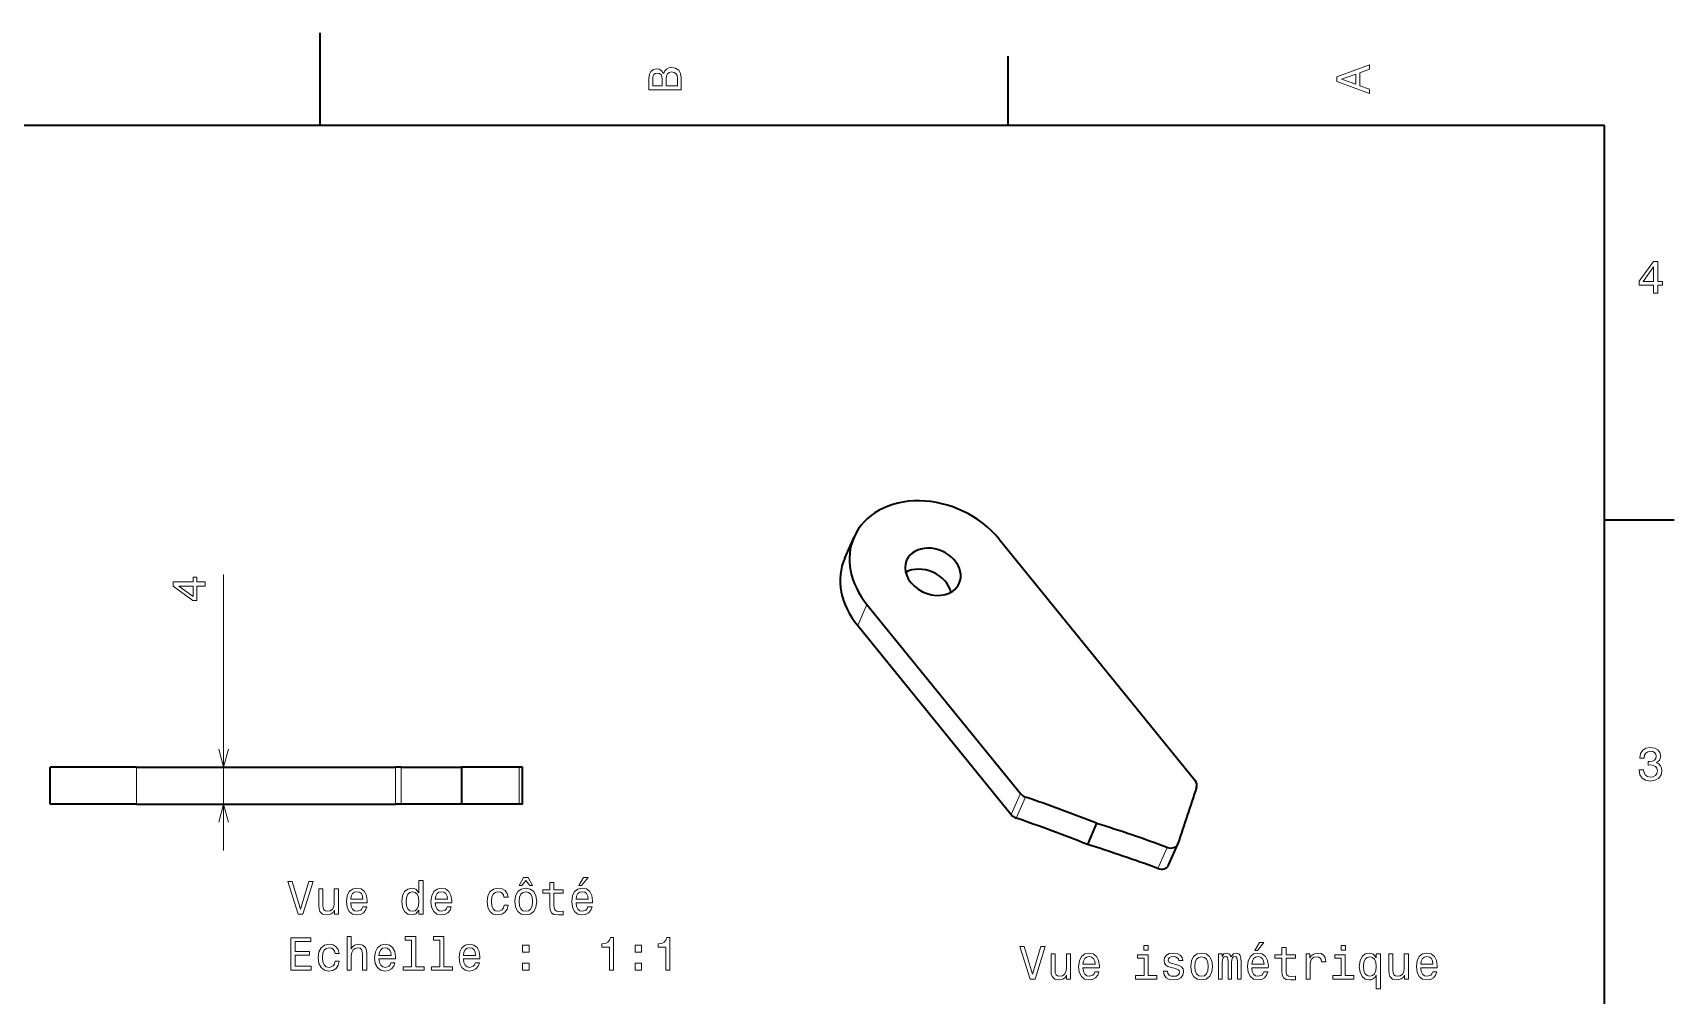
# Model space of a CAD drawing. Extents: x 0 to 297, y 0 to 210.
# Drawn here: x 117.5 to 294.5, y 106.2 to 210 of the extents above; entities that cross this region are included whole.
import ezdxf

# ---------------------------------------------------------------- set-up
doc = ezdxf.new("R2010")
doc.units = 0

msp = doc.modelspace()

# ---------------------------------------------------------------- linework, layer by layer
at = {"color": 7, "lineweight": 35, "ltscale": 0.25}
msp.add_line((148.5, 200), (148.5, 210), dxfattribs=at)
at = {"color": 7, "lineweight": 35, "ltscale": 0.1875}
for p, q in [((222.699997, 200), (222.699997, 207.5)), ((287, 157.5), (294.5, 157.5))]:
    msp.add_line(p, q, dxfattribs=at)
at = {"color": 7, "lineweight": 35}
for p, q in [((287, 200), (10, 200)), ((287, 10), (287, 200)), ((221.699219, 155.414795), (242.841431, 129.371826)), ((207.454102, 148.351196), (224.000732, 127.969238)), ((206.456177, 146.078369), (223.002808, 125.696289)), ((128.694824, 130.822678), (156.615601, 130.822678)), ((128.694824, 126.822678), (156.615601, 126.822678))]:
    msp.add_line(p, q, dxfattribs=at)
at = {"color": 7, "lineweight": 35, "ltscale": 0.062059}
for p, q in [((205.063477, 153.349121), (206.061401, 155.62207)), ((232.220093, 124.753296), (231.222168, 122.480347))]:
    msp.add_line(p, q, dxfattribs=at)
at = {"color": 7, "lineweight": 13}
msp.add_line((138.0802, 121.822678), (138.0802, 151.578049), dxfattribs=at)
at = {"color": 7, "lineweight": 13, "ltscale": 0.062056}
msp.add_line((206.456177, 146.078369), (207.454102, 148.351196), dxfattribs=at)
at = {"color": 7, "lineweight": 35, "ltscale": 0.232501}
for p, q in [((128.694824, 130.822678), (119.394775, 130.822678)), ((128.694824, 126.822678), (119.394775, 126.822678))]:
    msp.add_line(p, q, dxfattribs=at)
at = {"color": 7, "lineweight": 35, "ltscale": 0.1}
for p, q in [((119.394775, 126.822678), (119.394775, 130.822678)), ((163.737305, 130.822678), (163.737305, 126.822678)), ((170.331177, 126.822678), (170.331177, 130.822678))]:
    msp.add_line(p, q, dxfattribs=at)
at = {"color": 7, "lineweight": 13, "ltscale": 0.1}
for p, q in [((128.694824, 126.822678), (128.694824, 130.822678)), ((156.615601, 130.822678), (156.615601, 126.822678)), ((157.249268, 130.822678), (157.249268, 126.822678)), ((169.94397, 126.822678), (169.94397, 130.822678))]:
    msp.add_line(p, q, dxfattribs=at)
at = {"color": 7, "lineweight": 35, "ltscale": 0.015842}
for p, q in [((157.249268, 130.822678), (156.615601, 130.822678)), ((157.249268, 126.822678), (156.615601, 126.822678))]:
    msp.add_line(p, q, dxfattribs=at)
at = {"color": 7, "lineweight": 35, "ltscale": 0.162201}
msp.add_line((157.249268, 130.822678), (163.737305, 130.822678), dxfattribs=at)
at = {"color": 7, "lineweight": 35, "ltscale": 0.155167}
msp.add_line((169.94397, 130.822678), (163.737305, 130.822678), dxfattribs=at)
at = {"color": 7, "lineweight": 35, "ltscale": 0.00968}
for p, q in [((170.331177, 130.822678), (169.94397, 130.822678)), ((170.331177, 126.822678), (169.94397, 126.822678))]:
    msp.add_line(p, q, dxfattribs=at)
at = {"color": 7, "lineweight": 13, "ltscale": 0.062059}
for p, q in [((224.000732, 127.969238), (223.002808, 125.696289)), ((224.549561, 127.592651), (223.551636, 125.319702)), ((238.817139, 119.891602), (239.815063, 122.164551))]:
    msp.add_line(p, q, dxfattribs=at)
at = {"color": 7, "lineweight": 35, "ltscale": 0.162204}
msp.add_line((163.737427, 126.822678), (157.249268, 126.822678), dxfattribs=at)
at = {"color": 7, "lineweight": 35, "ltscale": 0.155164}
msp.add_line((169.94397, 126.822678), (163.737427, 126.822678), dxfattribs=at)
at = {"color": 7, "lineweight": 35, "ltscale": 0.06206}
msp.add_line((239.974731, 120.237061), (240.972778, 122.51001), dxfattribs=at)
at = {"color": 7, "lineweight": 13}
for points in [[(185.542007, 205.630417), (185.249496, 205.983429), (185.052811, 206.074219), (184.81073, 206.104477), (184.432495, 206.03891), (184.160156, 205.842224), (183.993729, 205.524506), (183.933212, 205.080704), (183.933212, 203.835022), (187.433212, 203.835022), (187.433212, 205.151306), (187.36261, 205.620331), (187.155838, 205.968307), (186.828018, 206.185165), (186.384216, 206.260818), (186.08667, 206.215424), (185.839554, 206.094391), (185.65799, 205.897705)], [(185.385666, 204.984879), (185.385666, 204.298996), (184.351807, 204.298996), (184.351807, 205.025223), (184.382065, 205.297562), (184.472839, 205.489197), (184.629181, 205.605194), (184.86116, 205.645538), (185.093155, 205.600143), (185.254532, 205.479111), (185.355408, 205.272339)], [(187.014618, 205.095825), (187.014618, 204.298996), (185.809296, 204.298996), (185.809296, 205.050446), (185.844589, 205.368164), (185.9505, 205.595108), (186.132065, 205.731277), (186.394302, 205.776657), (186.671692, 205.731277), (186.863327, 205.605194), (186.979324, 205.393372)], [(261.633209, 203.466858), (261.633209, 203.930847), (260.604401, 204.298996), (260.604401, 205.695969), (261.633209, 206.064133), (261.633209, 206.538193), (258.128174, 205.257217), (258.128174, 204.742798)], [(260.17572, 204.460388), (258.632477, 205), (260.17572, 205.539627)], [(292.277374, 181.916794), (292.731262, 181.916794), (292.731262, 182.784225), (293.23056, 182.784225), (293.23056, 183.187683), (292.731262, 183.187683), (292.731262, 185.341141), (292.272339, 185.341141), (290.739197, 183.228027), (290.739197, 182.784225), (292.277374, 182.784225)], [(291.162842, 183.187683), (292.277374, 184.756134), (292.277374, 183.187683)], [(136.0802, 150.337433), (136.0802, 150.791321), (135.212769, 150.791321), (135.212769, 151.290604), (134.809326, 151.290604), (134.809326, 150.791321), (132.655884, 150.791321), (132.655884, 150.332382), (134.768921, 148.79924), (135.212769, 148.79924), (135.212769, 150.337433)], [(134.809326, 149.22287), (133.240845, 150.337433), (134.809326, 150.337433)], [(290.729126, 130.51622), (290.729126, 130.480911), (290.809814, 129.996765), (291.046844, 129.633652), (291.420044, 129.401657), (291.914276, 129.315933), (292.438782, 129.401657), (292.832153, 129.623566), (293.08429, 129.976593), (293.175079, 130.430481), (293.134735, 130.728027), (293.023773, 130.970108), (292.842224, 131.156708), (292.600159, 131.292877), (292.927948, 131.565216), (293.043945, 131.998932), (292.968292, 132.392303), (292.751434, 132.68985), (292.398407, 132.87645), (291.914276, 132.942017), (291.460388, 132.861313), (291.112396, 132.63942), (290.885468, 132.286392), (290.809814, 131.817368), (290.809814, 131.782074), (291.258636, 131.782074), (291.299011, 132.104828), (291.430115, 132.336823), (291.641937, 132.478027), (291.939484, 132.528473), (292.201721, 132.488113), (292.393372, 132.382217), (292.509369, 132.210739), (292.554749, 131.97876), (292.509369, 131.731628), (292.388336, 131.565216), (292.176514, 131.46434), (291.889069, 131.434082), (291.692383, 131.439133), (291.692383, 131.04071), (291.939484, 131.050797), (292.257202, 131.005417), (292.494232, 130.884369), (292.635468, 130.687683), (292.685883, 130.430481), (292.630402, 130.13797), (292.484161, 129.921112), (292.252167, 129.784943), (291.944519, 129.739563), (291.626801, 129.789993), (291.394806, 129.941284), (291.248566, 130.183365), (291.193085, 130.51622)], [(159.145462, 115.384636), (159.145462, 114.966049), (159.589264, 114.966049), (159.589264, 118.58709), (159.150497, 118.58709), (159.150497, 117.260719), (158.812607, 117.644005), (158.605835, 117.734779), (158.368805, 117.770081), (157.940125, 117.66922), (157.607269, 117.386795), (157.390411, 116.932907), (157.314774, 116.322678), (157.390411, 115.712448), (157.607269, 115.25351), (157.940125, 114.966049), (158.368805, 114.870232), (158.605835, 114.905533), (158.817642, 114.996307)], [(169.948059, 118.042419), (170.245605, 118.042419), (170.674271, 118.602219), (171.0979, 118.042419), (171.395462, 118.042419), (170.916351, 118.899765), (170.432205, 118.899765)], [(176.393295, 118.042419), (176.690842, 118.042419), (177.391846, 118.899765), (176.897614, 118.899765)], [(147.258575, 118.471092), (146.381042, 115.490547), (145.478317, 118.471092), (144.999207, 118.471092), (146.128891, 114.966049), (146.633209, 114.966049), (147.737671, 118.471092)], [(150.461014, 117.674263), (150.017212, 117.674263), (150.017212, 116.110863), (149.966782, 115.747749), (149.820526, 115.485504), (149.593582, 115.32412), (149.296036, 115.273689), (149.059006, 115.314034), (148.9077, 115.435066), (148.821976, 115.641838), (148.801804, 115.934349), (148.801804, 117.674263), (148.358002, 117.674263), (148.358002, 115.894005), (148.373123, 115.535934), (148.468948, 115.23838), (148.761459, 114.966049), (149.230469, 114.870232), (149.482635, 114.905533), (149.699493, 114.996307), (149.886093, 115.152649), (150.037384, 115.379593), (150.037384, 114.966049), (150.461014, 114.966049)], [(151.79747, 116.191551), (153.572693, 116.191551), (153.577728, 116.398323), (153.49704, 116.978294), (153.275146, 117.412018), (152.922119, 117.674263), (152.453094, 117.770081), (151.994156, 117.66922), (151.641129, 117.386795), (151.414185, 116.927864), (151.333496, 116.322678), (151.409149, 115.702362), (151.636093, 115.248466), (151.98407, 114.966049), (152.437958, 114.870232), (152.831329, 114.935791), (153.154099, 115.107262), (153.391129, 115.379593), (153.527298, 115.742706), (153.088547, 115.742706), (152.997757, 115.540977), (152.866638, 115.389679), (152.493439, 115.268646), (152.205978, 115.32412), (151.98912, 115.500633), (151.8479, 115.788094), (151.79747, 116.176422)], [(151.79747, 116.564751), (151.852951, 116.912735), (151.98912, 117.169937), (152.195892, 117.326279), (152.468231, 117.381752), (152.735519, 117.326279), (152.942291, 117.169937), (153.068375, 116.912735), (153.113754, 116.564751)], [(158.444443, 117.371666), (158.736954, 117.301064), (158.958862, 117.104378), (159.089981, 116.776566), (159.140411, 116.322678), (159.089981, 115.863747), (158.958862, 115.535934), (158.736954, 115.334206), (158.444443, 115.268646), (158.167068, 115.334206), (157.955261, 115.535934), (157.814041, 115.86879), (157.768661, 116.322678), (157.814041, 116.771523), (157.955261, 117.099335), (158.167068, 117.301064)], [(160.905548, 116.191551), (162.680756, 116.191551), (162.685806, 116.398323), (162.605118, 116.978294), (162.383209, 117.412018), (162.030182, 117.674263), (161.561157, 117.770081), (161.102234, 117.66922), (160.749207, 117.386795), (160.522263, 116.927864), (160.441574, 116.322678), (160.517212, 115.702362), (160.744156, 115.248466), (161.092148, 114.966049), (161.546036, 114.870232), (161.939407, 114.935791), (162.262177, 115.107262), (162.499207, 115.379593), (162.635376, 115.742706), (162.196609, 115.742706), (162.105835, 115.540977), (161.974701, 115.389679), (161.601517, 115.268646), (161.314041, 115.32412), (161.097183, 115.500633), (160.955978, 115.788094), (160.905548, 116.176422)], [(160.905548, 116.564751), (160.961014, 116.912735), (161.097183, 117.169937), (161.303955, 117.326279), (161.576294, 117.381752), (161.843582, 117.326279), (162.050354, 117.169937), (162.176437, 116.912735), (162.221832, 116.564751)], [(168.314041, 116.776566), (168.752808, 116.776566), (168.662033, 117.180023), (168.445175, 117.497749), (168.107269, 117.694435), (167.668518, 117.770081), (167.184357, 117.66922), (166.816208, 117.386795), (166.584229, 116.927864), (166.503525, 116.312592), (166.579178, 115.702362), (166.806122, 115.248466), (167.164185, 114.966049), (167.653381, 114.870232), (168.087097, 114.945877), (168.425003, 115.157692), (168.656982, 115.490547), (168.757843, 115.934349), (168.334229, 115.934349), (168.258575, 115.651932), (168.117355, 115.440109), (167.915634, 115.30899), (167.668518, 115.268646), (167.36087, 115.334206), (167.138977, 115.535934), (167.002808, 115.863747), (166.957413, 116.327721), (167.002808, 116.781609), (167.144012, 117.109421), (167.370972, 117.31115), (167.668518, 117.381752), (167.930756, 117.336365), (168.127441, 117.220375), (168.258575, 117.028732)], [(169.494156, 116.317635), (169.57486, 115.702362), (169.806839, 115.248466), (170.175003, 114.966049), (170.669235, 114.870232), (171.158432, 114.966049), (171.526581, 115.243423), (171.758575, 115.697319), (171.844299, 116.317635), (171.758575, 116.932907), (171.526581, 117.391838), (171.158432, 117.66922), (170.669235, 117.770081), (170.175003, 117.66922), (169.806839, 117.386795), (169.57486, 116.932907)], [(169.948059, 116.322678), (169.993439, 116.776566), (170.134644, 117.104378), (170.361603, 117.306107), (170.669235, 117.376709), (170.971832, 117.306107), (171.198776, 117.109421), (171.339981, 116.776566), (171.390411, 116.322678), (171.339981, 115.863747), (171.198776, 115.530891), (170.971832, 115.329163), (170.669235, 115.263603), (170.361603, 115.329163), (170.134644, 115.530891), (169.993439, 115.863747)], [(173.256409, 117.205246), (173.256409, 115.848618), (173.286667, 115.409851), (173.427887, 115.107262), (173.710297, 114.930748), (174.189407, 114.870232), (174.713898, 114.895447), (174.713898, 115.278732), (174.330612, 115.248466), (173.982635, 115.288818), (173.796036, 115.414894), (173.715347, 115.626709), (173.700211, 115.924263), (173.700211, 117.205246), (174.713898, 117.205246), (174.713898, 117.583481), (173.700211, 117.583481), (173.700211, 118.375275), (173.256409, 118.375275), (173.256409, 117.583481), (172.489838, 117.583481), (172.489838, 117.205246)], [(176.085663, 116.191551), (177.86087, 116.191551), (177.865921, 116.398323), (177.785217, 116.978294), (177.563324, 117.412018), (177.210297, 117.674263), (176.741272, 117.770081), (176.282349, 117.66922), (175.929321, 117.386795), (175.702377, 116.927864), (175.621674, 116.322678), (175.697327, 115.702362), (175.924271, 115.248466), (176.272263, 114.966049), (176.726151, 114.870232), (177.119522, 114.935791), (177.442291, 115.107262), (177.679321, 115.379593), (177.815491, 115.742706), (177.376724, 115.742706), (177.28595, 115.540977), (177.154816, 115.389679), (176.781616, 115.268646), (176.494156, 115.32412), (176.277298, 115.500633), (176.136093, 115.788094), (176.085663, 116.176422)], [(176.085663, 116.564751), (176.141129, 116.912735), (176.277298, 117.169937), (176.48407, 117.326279), (176.756409, 117.381752), (177.023697, 117.326279), (177.230469, 117.169937), (177.356552, 116.912735), (177.401947, 116.564751)], [(145.321976, 108.91922), (147.540985, 108.91922), (147.540985, 109.34285), (145.78595, 109.34285), (145.78595, 110.528008), (147.34935, 110.528008), (147.34935, 110.946594), (145.78595, 110.946594), (145.78595, 111.99559), (147.500641, 111.99559), (147.500641, 112.41922), (145.321976, 112.41922)], [(150.0979, 110.729736), (150.536667, 110.729736), (150.445892, 111.133194), (150.229034, 111.45092), (149.891129, 111.647606), (149.452377, 111.723251), (148.968231, 111.622391), (148.600067, 111.339966), (148.368088, 110.881035), (148.287384, 110.265762), (148.363037, 109.655533), (148.589981, 109.201637), (148.948059, 108.91922), (149.437241, 108.823402), (149.870956, 108.899048), (150.208862, 109.110863), (150.440842, 109.443718), (150.541718, 109.88752), (150.118088, 109.88752), (150.042435, 109.605103), (149.901215, 109.39328), (149.699493, 109.262161), (149.452377, 109.221817), (149.144745, 109.287376), (148.922836, 109.489105), (148.786667, 109.816917), (148.741272, 110.280891), (148.786667, 110.734779), (148.927872, 111.062592), (149.154831, 111.26432), (149.452377, 111.334923), (149.714615, 111.289536), (149.911316, 111.173546), (150.042435, 110.981903)], [(151.409149, 108.91922), (151.852951, 108.91922), (151.852951, 110.48262), (151.898346, 110.840691), (152.044586, 111.102936), (152.271545, 111.26432), (152.574127, 111.324837), (152.816208, 111.274406), (152.967499, 111.138237), (153.043152, 110.911293), (153.068375, 110.608704), (153.068375, 108.91922), (153.512177, 108.91922), (153.512177, 110.699478), (153.492004, 111.057549), (153.401215, 111.355103), (153.103668, 111.627434), (152.639694, 111.723251), (152.387527, 111.68795), (152.17067, 111.592133), (151.98912, 111.440834), (151.852951, 111.234062), (151.852951, 112.54026), (151.409149, 112.54026)], [(154.833496, 110.144722), (156.608719, 110.144722), (156.613754, 110.351494), (156.533066, 110.931465), (156.311157, 111.365189), (155.958145, 111.627434), (155.48912, 111.723251), (155.030182, 111.622391), (154.677155, 111.339966), (154.450211, 110.881035), (154.369522, 110.275848), (154.445175, 109.655533), (154.672119, 109.201637), (155.020096, 108.91922), (155.473984, 108.823402), (155.867355, 108.888962), (156.190125, 109.060432), (156.427155, 109.332764), (156.563324, 109.695877), (156.124573, 109.695877), (156.033783, 109.494148), (155.902664, 109.34285), (155.529465, 109.221817), (155.242004, 109.27729), (155.025146, 109.453804), (154.883926, 109.741264), (154.833496, 110.129593)], [(158.363754, 112.167061), (158.363754, 109.292419), (157.450928, 109.292419), (157.450928, 108.91922), (159.715347, 108.91922), (159.715347, 109.292419), (158.807556, 109.292419), (158.807556, 112.54026), (157.667786, 112.54026), (157.667786, 112.167061)], [(161.39978, 112.167061), (161.39978, 109.292419), (160.486954, 109.292419), (160.486954, 108.91922), (162.751373, 108.91922), (162.751373, 109.292419), (161.843582, 109.292419), (161.843582, 112.54026), (160.703812, 112.54026), (160.703812, 112.167061)], [(163.941574, 110.144722), (165.716782, 110.144722), (165.721832, 110.351494), (165.641144, 110.931465), (165.419235, 111.365189), (165.066208, 111.627434), (164.597183, 111.723251), (164.13826, 111.622391), (163.785233, 111.339966), (163.558289, 110.881035), (163.477585, 110.275848), (163.553238, 109.655533), (163.780182, 109.201637), (164.128174, 108.91922), (164.582062, 108.823402), (164.975433, 108.888962), (165.298203, 109.060432), (165.535233, 109.332764), (165.671387, 109.695877), (165.232635, 109.695877), (165.141861, 109.494148), (165.010727, 109.34285), (164.637527, 109.221817), (164.350067, 109.27729), (164.133209, 109.453804), (163.992004, 109.741264), (163.941574, 110.129593)], [(170.321259, 110.875992), (171.017212, 110.875992), (171.017212, 111.627434), (170.321259, 111.627434)], [(179.686523, 108.91922), (180.145447, 108.91922), (180.145447, 112.444435), (179.802521, 112.444435), (179.711731, 112.136803), (179.530182, 111.930023), (179.252808, 111.80899), (178.869522, 111.768646), (178.869522, 111.410576), (179.686523, 111.410576)], [(182.465332, 110.875992), (183.161301, 110.875992), (183.161301, 111.627434), (182.465332, 111.627434)], [(185.758575, 108.91922), (186.217499, 108.91922), (186.217499, 112.444435), (185.874557, 112.444435), (185.783783, 112.136803), (185.602234, 111.930023), (185.324844, 111.80899), (184.941559, 111.768646), (184.941559, 111.410576), (185.758575, 111.410576)], [(237.798264, 111.580635), (237.329239, 111.580635), (237.329239, 111.076309), (237.798264, 111.076309)], [(249.266571, 111.035965), (249.564117, 111.035965), (250.265121, 111.893311), (249.770889, 111.893311)], [(259.050415, 111.580635), (258.58139, 111.580635), (258.58139, 111.076309), (259.050415, 111.076309)], [(154.833496, 110.517921), (154.888977, 110.865906), (155.025146, 111.123108), (155.231918, 111.279449), (155.504242, 111.334923), (155.771545, 111.279449), (155.978317, 111.123108), (156.104385, 110.865906), (156.14978, 110.517921)], [(163.941574, 110.517921), (163.99704, 110.865906), (164.133209, 111.123108), (164.339981, 111.279449), (164.61232, 111.334923), (164.879608, 111.279449), (165.08638, 111.123108), (165.212463, 110.865906), (165.257843, 110.517921)], [(226.203888, 111.464638), (225.326355, 108.484093), (224.42363, 111.464638), (223.944519, 111.464638), (225.074203, 107.959595), (225.578522, 107.959595), (226.682983, 111.464638)], [(229.406326, 110.667809), (228.962524, 110.667809), (228.962524, 109.104408), (228.912094, 108.741295), (228.765839, 108.47905), (228.538895, 108.317665), (228.241348, 108.267235), (228.004318, 108.307579), (227.853012, 108.428612), (227.767288, 108.635384), (227.747116, 108.927895), (227.747116, 110.667809), (227.303314, 110.667809), (227.303314, 108.88755), (227.318436, 108.52948), (227.414261, 108.231926), (227.706772, 107.959595), (228.175781, 107.863777), (228.427948, 107.899078), (228.644806, 107.989853), (228.831406, 108.146194), (228.982697, 108.373138), (228.982697, 107.959595), (229.406326, 107.959595)], [(230.742783, 109.185097), (232.518005, 109.185097), (232.523041, 109.391869), (232.442352, 109.97184), (232.220459, 110.405563), (231.867432, 110.667809), (231.398407, 110.763626), (230.939468, 110.662766), (230.586441, 110.380341), (230.359497, 109.92141), (230.278809, 109.316223), (230.354462, 108.695908), (230.581406, 108.242012), (230.929382, 107.959595), (231.38327, 107.863777), (231.776642, 107.929337), (232.099411, 108.100807), (232.336441, 108.373138), (232.47261, 108.736252), (232.033859, 108.736252), (231.943069, 108.534523), (231.811951, 108.383224), (231.438751, 108.262192), (231.151291, 108.317665), (230.934433, 108.494179), (230.793213, 108.781639), (230.742783, 109.169968)], [(230.742783, 109.558296), (230.798264, 109.906281), (230.934433, 110.163483), (231.141205, 110.319824), (231.413544, 110.375298), (231.680832, 110.319824), (231.887604, 110.163483), (232.013687, 109.906281), (232.059067, 109.558296)], [(237.783127, 108.332794), (237.783127, 110.577026), (236.643372, 110.577026), (236.643372, 110.198792), (237.339325, 110.198792), (237.339325, 108.332794), (236.431549, 108.332794), (236.431549, 107.959595), (238.701004, 107.959595), (238.701004, 108.332794)], [(240.788895, 109.538124), (240.360229, 109.638992), (240.042496, 109.754982), (239.936584, 109.992012), (239.966858, 110.15844), (240.072754, 110.27948), (240.244232, 110.355125), (240.491348, 110.385384), (240.728378, 110.355125), (240.914978, 110.264351), (241.036011, 110.128181), (241.086456, 109.946625), (241.520172, 109.946625), (241.520172, 109.956711), (241.444519, 110.284523), (241.237747, 110.541725), (240.914978, 110.70311), (240.491348, 110.763626), (240.062668, 110.70311), (239.75, 110.536682), (239.553314, 110.289566), (239.492783, 109.976883), (239.538177, 109.674294), (239.679382, 109.462479), (239.911377, 109.31118), (240.249268, 109.205269), (240.743515, 109.084236), (241.046097, 108.958153), (241.126801, 108.857292), (241.157059, 108.705994), (241.111664, 108.519394), (240.990631, 108.378181), (240.793945, 108.287407), (240.531693, 108.257149), (240.254318, 108.287407), (240.052582, 108.393311), (239.916412, 108.564781), (239.860947, 108.801811), (239.432266, 108.801811), (239.502869, 108.398354), (239.709641, 108.10585), (240.03746, 107.929337), (240.491348, 107.863777), (240.965408, 107.929337), (241.313385, 108.10585), (241.525208, 108.388268), (241.600861, 108.756424), (241.54538, 109.07415), (241.389038, 109.291008), (241.131836, 109.43222)], [(242.367432, 109.31118), (242.44812, 108.695908), (242.680115, 108.242012), (243.048264, 107.959595), (243.542496, 107.863777), (244.031693, 107.959595), (244.399841, 108.236969), (244.631836, 108.690865), (244.717575, 109.31118), (244.631836, 109.926453), (244.399841, 110.385384), (244.031693, 110.662766), (243.542496, 110.763626), (243.048264, 110.662766), (242.680115, 110.380341), (242.44812, 109.926453)], [(242.82132, 109.316223), (242.866699, 109.770111), (243.007919, 110.097923), (243.234863, 110.299652), (243.542496, 110.370255), (243.845093, 110.299652), (244.072037, 110.102966), (244.213257, 109.770111), (244.263687, 109.316223), (244.213257, 108.857292), (244.072037, 108.524437), (243.845093, 108.322708), (243.542496, 108.257149), (243.234863, 108.322708), (243.007919, 108.524437), (242.866699, 108.857292)], [(245.358063, 107.959595), (245.766571, 107.959595), (245.766571, 109.770111), (245.791779, 110.04245), (245.867432, 110.239136), (245.983429, 110.355125), (246.13472, 110.40052), (246.255753, 110.360168), (246.336456, 110.259308), (246.376801, 110.087837), (246.391922, 109.860893), (246.391922, 107.959595), (246.775208, 107.959595), (246.775208, 109.770111), (246.80043, 110.037407), (246.876068, 110.234093), (246.997116, 110.355125), (247.148407, 110.40052), (247.26944, 110.360168), (247.350143, 110.259308), (247.400574, 109.860893), (247.400574, 107.959595), (247.809067, 107.959595), (247.809067, 109.830635), (247.783859, 110.218964), (247.703156, 110.51651), (247.541779, 110.698067), (247.279541, 110.763626), (246.971893, 110.662766), (246.734863, 110.370255), (246.548264, 110.657722), (246.23558, 110.763626), (245.94812, 110.662766), (245.751434, 110.380341), (245.751434, 110.667809), (245.358063, 110.667809)], [(248.958923, 109.185097), (250.734146, 109.185097), (250.739182, 109.391869), (250.658493, 109.97184), (250.436584, 110.405563), (250.083572, 110.667809), (249.614548, 110.763626), (249.155609, 110.662766), (248.802582, 110.380341), (248.575638, 109.92141), (248.494949, 109.316223), (248.570602, 108.695908), (248.797546, 108.242012), (249.145523, 107.959595), (249.599411, 107.863777), (249.992783, 107.929337), (250.315552, 108.100807), (250.552582, 108.373138), (250.688751, 108.736252), (250.25, 108.736252), (250.15921, 108.534523), (250.028091, 108.383224), (249.654892, 108.262192), (249.367432, 108.317665), (249.150574, 108.494179), (249.009354, 108.781639), (248.958923, 109.169968)], [(248.958923, 109.558296), (249.014404, 109.906281), (249.150574, 110.163483), (249.357346, 110.319824), (249.629669, 110.375298), (249.896973, 110.319824), (250.103745, 110.163483), (250.229828, 109.906281), (250.275208, 109.558296)], [(252.201721, 110.198792), (252.201721, 108.842163), (252.231979, 108.403397), (252.373199, 108.100807), (252.655609, 107.924294), (253.13472, 107.863777), (253.65921, 107.888992), (253.65921, 108.272278), (253.275925, 108.242012), (252.927948, 108.282364), (252.741348, 108.40844), (252.66066, 108.620255), (252.645523, 108.917809), (252.645523, 110.198792), (253.65921, 110.198792), (253.65921, 110.577026), (252.645523, 110.577026), (252.645523, 111.36882), (252.201721, 111.36882), (252.201721, 110.577026), (251.43515, 110.577026), (251.43515, 110.198792)], [(254.809067, 107.959595), (255.252869, 107.959595), (255.252869, 109.507866), (255.298264, 109.881065), (255.434433, 110.148354), (255.656326, 110.309738), (255.953888, 110.365211), (256.175781, 110.32991), (256.342224, 110.22905), (256.443085, 110.057579), (256.478394, 109.825592), (256.927216, 109.825592), (256.866699, 110.234093), (256.700287, 110.526596), (256.422913, 110.70311), (256.044647, 110.763626), (255.78746, 110.723282), (255.565552, 110.622421), (255.368866, 110.450951), (255.212524, 110.218964), (255.212524, 110.667809), (254.809067, 110.667809)], [(259.035278, 108.332794), (259.035278, 110.577026), (257.895508, 110.577026), (257.895508, 110.198792), (258.591492, 110.198792), (258.591492, 108.332794), (257.683716, 108.332794), (257.683716, 107.959595), (259.953156, 107.959595), (259.953156, 108.332794)], [(262.378967, 110.249222), (262.222595, 110.476166), (262.046112, 110.63755), (261.839325, 110.728325), (261.602295, 110.763626), (261.173615, 110.662766), (260.840759, 110.380341), (260.623901, 109.926453), (260.548248, 109.316223), (260.623901, 108.700951), (260.840759, 108.247055), (261.173615, 107.959595), (261.602295, 107.863777), (261.839325, 107.894035), (262.041046, 107.979767), (262.21756, 108.136108), (262.378967, 108.373138), (262.378967, 106.910606), (262.822754, 106.910606), (262.822754, 110.667809), (262.378967, 110.667809)], [(261.002136, 109.316223), (261.047546, 109.765068), (261.188751, 110.09288), (261.400574, 110.294609), (261.677948, 110.365211), (261.970459, 110.294609), (262.192352, 110.097923), (262.323486, 109.770111), (262.373901, 109.316223), (262.323486, 108.857292), (262.192352, 108.52948), (261.970459, 108.327751), (261.677948, 108.262192), (261.400574, 108.327751), (261.188751, 108.52948), (261.047546, 108.862335)], [(265.838593, 110.667809), (265.394806, 110.667809), (265.394806, 109.104408), (265.34436, 108.741295), (265.19812, 108.47905), (264.971161, 108.317665), (264.673615, 108.267235), (264.436584, 108.307579), (264.285278, 108.428612), (264.199554, 108.635384), (264.179382, 108.927895), (264.179382, 110.667809), (263.735596, 110.667809), (263.735596, 108.88755), (263.750702, 108.52948), (263.846527, 108.231926), (264.139038, 107.959595), (264.608063, 107.863777), (264.860229, 107.899078), (265.077087, 107.989853), (265.263672, 108.146194), (265.414978, 108.373138), (265.414978, 107.959595), (265.838593, 107.959595)], [(267.175049, 109.185097), (268.950287, 109.185097), (268.955322, 109.391869), (268.874634, 109.97184), (268.65271, 110.405563), (268.299683, 110.667809), (267.830688, 110.763626), (267.371735, 110.662766), (267.018707, 110.380341), (266.791779, 109.92141), (266.71109, 109.316223), (266.786743, 108.695908), (267.013672, 108.242012), (267.361664, 107.959595), (267.815552, 107.863777), (268.208923, 107.929337), (268.531677, 108.100807), (268.768707, 108.373138), (268.904877, 108.736252), (268.466125, 108.736252), (268.375336, 108.534523), (268.244232, 108.383224), (267.871033, 108.262192), (267.583557, 108.317665), (267.366699, 108.494179), (267.225494, 108.781639), (267.175049, 109.169968)], [(267.175049, 109.558296), (267.23053, 109.906281), (267.366699, 110.163483), (267.573486, 110.319824), (267.845825, 110.375298), (268.113098, 110.319824), (268.319885, 110.163483), (268.445953, 109.906281), (268.491333, 109.558296)], [(170.321259, 108.91922), (171.017212, 108.91922), (171.017212, 109.670662), (170.321259, 109.670662)], [(182.465332, 108.91922), (183.161301, 108.91922), (183.161301, 109.670662), (182.465332, 109.670662)]]:
    msp.add_lwpolyline(points, close=True, dxfattribs=at)
for points in [[(137.562622, 132.754532), (138.0802, 130.822678), (138.597778, 132.754532)], [(138.597778, 124.890823), (138.0802, 126.822678), (137.562622, 124.890823)]]:
    msp.add_lwpolyline(points, dxfattribs=at)
at = {"color": 7, "lineweight": 35}
for centre, radius, start, end in [((168.463257, -35.709839), 172.665455, 68.330585, 71.04495), ((666.843506, -15.429321), 447.649777, 161.226151, 162.044995), ((167.46814, -37.975586), 172.657691, 68.330538, 71.04506), ((180.532227, -39.32019), 172.022486, 69.841246, 72.514063), ((179.534668, -41.592407), 172.021771, 69.841293, 72.51409)]:
    msp.add_arc(centre, radius, start, end, dxfattribs=at)
for centre, major_axis, start_param, end_param in [((214.57666, 151.883057), (8.515381, -3.73877), 0.9901398621, 3.1415527482), ((214.57666, 151.883057), (8.515381, -3.73877), 3.1415527482, 4.1317325157), ((214.57666, 151.883057), (2.838501, -1.246216), 0.000036307, 3.1416289606), ((213.578735, 149.610107), (8.515381, -3.73877), 3.1415527482, 4.1317325157), ((214.57666, 151.883057), (2.838501, -1.246216), 3.1416289606, 5.833205814), ((213.578735, 149.610107), (2.838501, -1.246216), 0.5361941334, 2.6056803395), ((214.57666, 151.883057), (2.838501, -1.246216), 5.833205814, 6.2832216142), ((242.075562, 128.992065), (0.915649, -0.401978), 0.0674079254, 0.9901398621), ((224.766602, 128.348999), (0.915649, -0.401978), 4.1317325157, 4.817892897), ((223.768677, 126.07605), (0.915649, -0.401978), 4.1317325157, 4.817892897), ((240.057129, 122.911987), (0.915649, -0.401978), 4.7913944072, 6.2831975419), ((240.057129, 122.911987), (0.915649, -0.401978), 0.0000122347, 0.0786600742), ((239.059082, 120.639038), (0.915649, -0.401978), 4.7913944072, 6.2831975419)]:
    msp.add_ellipse(centre, major_axis=major_axis, ratio=0.784132, start_param=start_param, end_param=end_param, dxfattribs=at)

doc.saveas('drawing.dxf')
